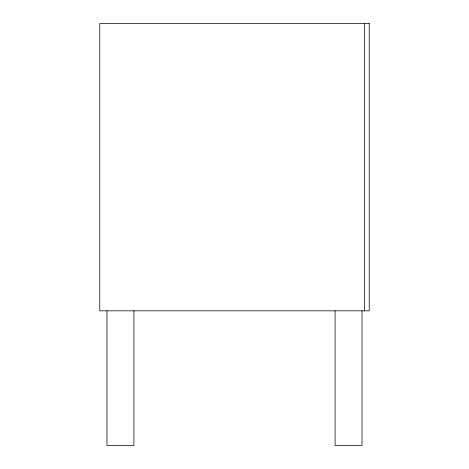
<?xml version="1.0" encoding="UTF-8"?>
<svg xmlns="http://www.w3.org/2000/svg" width="469" height="469" viewBox="0 0 469 469"><rect width="100%" height="100%" fill="white"/><g stroke="black" fill="none" stroke-linecap="round" stroke-linejoin="round"><path stroke-width="0.7" d="M364.624 23.45L364.624 310.836M362.027 310.836L362.027 445.55L335.083 445.55L335.083 310.836M133.917 310.836L133.917 445.55L106.973 445.55L106.973 310.836M369.214 23.45L99.786 23.45L99.786 310.836L369.214 310.836L369.214 23.45"/></g></svg>
